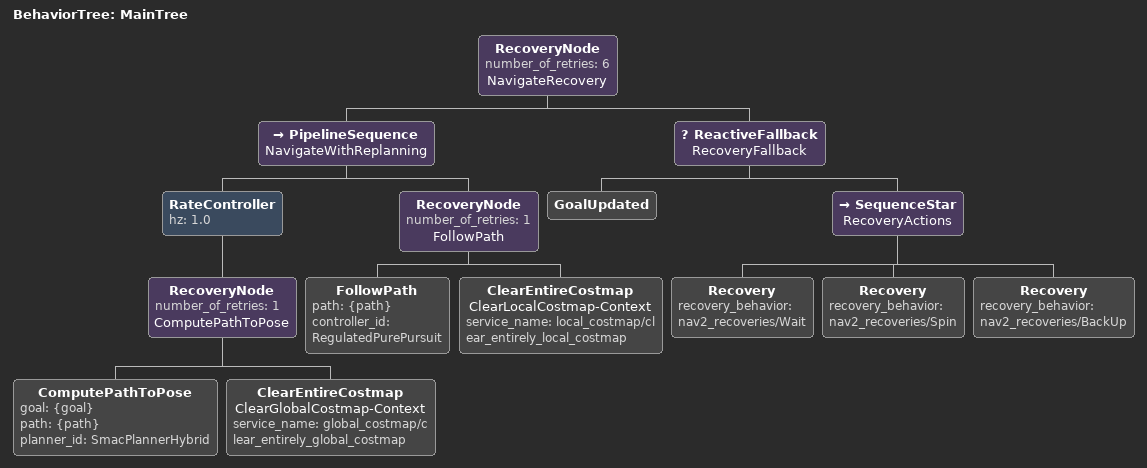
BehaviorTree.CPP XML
<!--
  This Behavior Tree replans the global path periodically at 1 Hz and it also has
  recovery actions.
-->
<root main_tree_to_execute="MainTree">
  <BehaviorTree ID="MainTree">
    <RecoveryNode number_of_retries="6" name="NavigateRecovery">
      <PipelineSequence name="NavigateWithReplanning">
        <RateController hz="1.0">
          <RecoveryNode number_of_retries="1" name="ComputePathToPose">
            <ComputePathToPose goal="{goal}" path="{path}" planner_id="SmacPlannerHybrid"/>
            <ClearEntireCostmap name="ClearGlobalCostmap-Context" service_name="global_costmap/clear_entirely_global_costmap"/>
          </RecoveryNode>
        </RateController>
        <RecoveryNode number_of_retries="1" name="FollowPath">
          <FollowPath path="{path}" controller_id="RegulatedPurePursuit"/>
          <ClearEntireCostmap name="ClearLocalCostmap-Context" service_name="local_costmap/clear_entirely_local_costmap"/>
        </RecoveryNode>
      </PipelineSequence>
      <ReactiveFallback name="RecoveryFallback">
        <GoalUpdated/>
        <SequenceStar name="RecoveryActions">
          <Recovery recovery_behavior="nav2_recoveries/Wait"/>
          <Recovery recovery_behavior="nav2_recoveries/Spin"/>
          <Recovery recovery_behavior="nav2_recoveries/BackUp"/>
        </SequenceStar>
      </ReactiveFallback>
    </RecoveryNode>
  </BehaviorTree>
</root>
